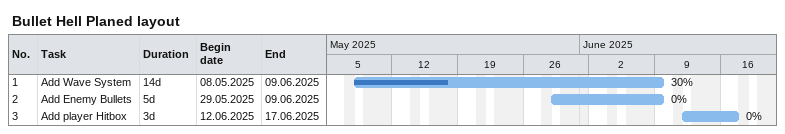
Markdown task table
Bullet Hell Planed layout

| ID | Task | Duration | Start | Finish | % complete |
|---|---|---|---|---|---|
| 1 | Add Wave System | 14d | 2025-05-08 | 2025-06-09 | 30 |
| 2 | Add Enemy Bullets | 5d | 2025-05-29 | 2025-06-09 | 0 |
| 3 | Add player Hitbox | 3d | 2025-06-12 | 2025-06-17 | 0 |
